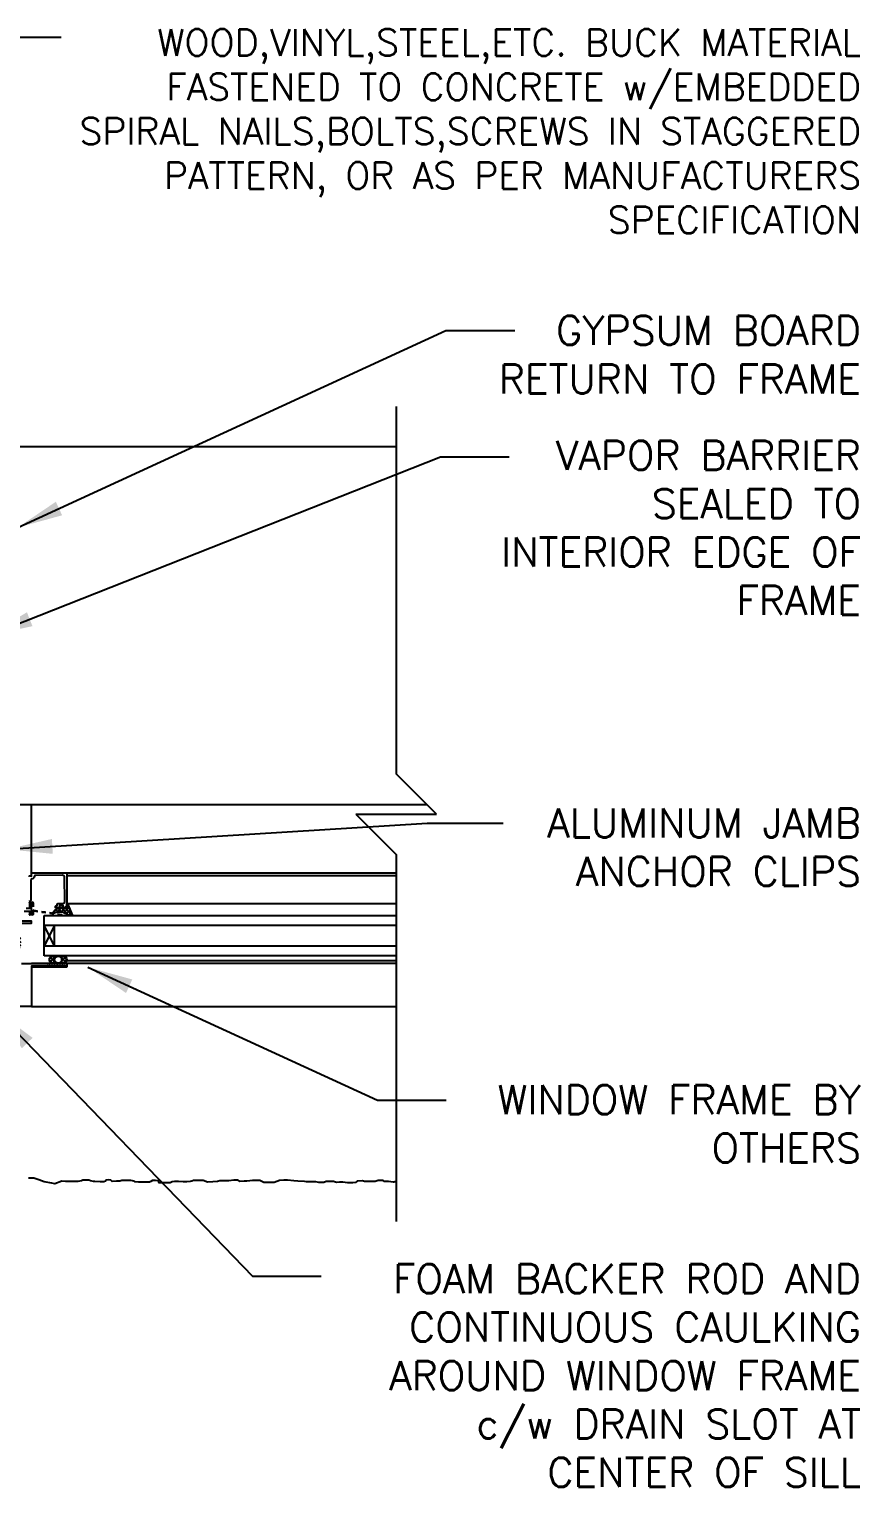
# Model space of a CAD drawing. Header units: inches. Extents: x 2946.6 to 3002.8, y 460.2 to 543.2.
# Drawn here: x 2982.16 to 3002.76, y 507.06 to 543.2 of the extents above; entities that cross this region are included whole.
import ezdxf

# ---------------------------------------------------------------- set-up
doc = ezdxf.new("R2010")
doc.units = ezdxf.units.IN
doc.header["$LTSCALE"] = 0.5
doc.header["$MEASUREMENT"] = 0
doc.linetypes.add('HIDDEN2', pattern=[0.1875, 0.125, -0.0625])
for name, color, linetype in [('HATCH', 12, 'CONTINUOUS'), ('LINE18', 9, 'CONTINUOUS'), ('line25', 2, 'CONTINUOUS'), ('LINE9', 9, 'CONTINUOUS'), ('TEXT', 4, 'CONTINUOUS')]:
    doc.layers.add(name, color=color, linetype=linetype)
doc.styles.add('DIM', font='romans.shx', dxfattribs={"width": 0.7})
doc.styles.get("Standard").update_dxf_attribs({"font": 'romans.shx'})
doc.dimstyles.new('ext_12', dxfattribs={"dimscale": 12, "dimtxt": 0.09375, "dimasz": 0.09375, "dimexe": 0.09375, "dimexo": 0.0625, "dimgap": 0.0625, "dimtad": 1, "dimdec": 1, "dimzin": 3, "dimdsep": 46, "dimlunit": 4, "dimtxsty": 'DIM', "dimcen": 0.09, "dimdle": 0.09375, "dimclrt": 4, "dimadec": 0, "dimazin": 0, "dimtfac": 1, "dimtdec": 1, "dimtmove": 2, "dimatfit": 3, "dimfxl": 0, "dimfrac": 2, "dimtolj": 1, "dimtzin": 0, "dimarcsym": 0})

msp = doc.modelspace()

# ---------------------------------------------------------------- hatches: boundary and pattern name
at = {"layer": 'HATCH'}
h = msp.add_hatch(dxfattribs=at)
h.set_pattern_fill('ANSI37', color=256, scale=0.5, angle=90, style=0)
h.set_pattern_definition([(135, (3503.2142, -2200.414143), (-0.0441941738, -0.0441941738), []), (225, (3503.2142, -2200.414143), (0.0441941738, -0.0441941738), [])])
h.paths.add_polyline_path([(2982.756, 520.229), (2983.003, 520.229, -0.973119), (2983.008, 520.039), (2982.756, 520.039, -1.00028)])
h.paths.add_polyline_path([(2982.879, 520.046, 1), (2982.879, 520.221, 1)], flags=16)
h.paths.add_polyline_path([(2983.097, 521.4), (2983.097, 521.525, -0.392741), (2983.123, 521.505), (2983.234, 521.229), (2983.129, 521.229, 0.314564), (2982.786, 521.283), (2982.759, 521.287), (2982.759, 521.313, -0.149443), (2982.878, 521.416), (2982.879, 521.416, 0.192913), (2982.9, 521.424, -0.089226), (2982.994, 521.438), (2982.997, 521.42, 0.315299), (2983, 521.417)])
h.paths.add_polyline_path([(2981.718, 520.762, 0.772598), (2981.704, 520.787, -0.343149), (2981.692, 520.792), (2981.683, 520.808, -0.131652), (2981.682, 520.812), (2981.682, 520.831, -0.414214), (2981.69, 520.839), (2981.879, 520.839, -0.414214), (2981.887, 520.831), (2981.887, 520.812, -0.131652), (2981.886, 520.808), (2981.876, 520.792, -0.343149), (2981.865, 520.787, 0.772598), (2981.85, 520.762), (2981.958, 520.655), (2981.958, 520.448), (2981.85, 520.341, 0.772598), (2981.865, 520.316, -0.343149), (2981.876, 520.311), (2981.886, 520.295, -0.131652), (2981.887, 520.291), (2981.887, 520.272, -0.414214), (2981.879, 520.264), (2981.69, 520.264, -0.414214), (2981.682, 520.272), (2981.682, 520.291, -0.131652), (2981.683, 520.295), (2981.692, 520.311, -0.343149), (2981.704, 520.316, 0.772598), (2981.718, 520.341), (2981.611, 520.448), (2981.611, 520.655)])
h.paths.add_polyline_path([(2981.899, 520.579), (2981.899, 520.524, -0.323848), (2981.858, 520.467, -0.326502), (2981.71, 520.467, -0.323848), (2981.669, 520.524), (2981.669, 520.579, -0.323848), (2981.71, 520.636, -0.326502), (2981.858, 520.636, -0.323848)], flags=16)

# ---------------------------------------------------------------- linework, layer by layer
for p, q in [((2991.264, 532.849), (2981.878, 532.849)), ((2992.031, 523.974), (2982.222, 523.974)), ((2983.097, 522.288), (2991.264, 522.288)), ((2983.097, 521.525), (2991.264, 521.525)), ((2991.264, 520.104), (2983.093, 520.104)), ((2991.264, 520.039), (2982.222, 520.039))]:
    msp.add_line(p, q, dxfattribs=at)
at = {"layer": 'HATCH', "flags": 128}
for points in [[(2983.097, 522.224), (2991.264, 522.224)], [(2982.222, 518.974), (2991.264, 518.974)]]:
    msp.add_lwpolyline(points, dxfattribs=at)
at = {"layer": 'HATCH'}
for points in [[(2983.097, 521.4), (2983.097, 521.525), (2983.099, 521.525, -0.36397), (2983.123, 521.505), (2983.234, 521.229), (2983.129, 521.229, 0.314564), (2982.786, 521.283), (2982.759, 521.287), (2982.759, 521.313, -0.264552), (2982.994, 521.438), (2982.997, 521.42, 0.315299), (2983, 521.417)], [(2983.008, 520.039), (2982.756, 520.039, -1), (2982.756, 520.229), (2983.003, 520.229, -0.973119)]]:
    msp.add_lwpolyline(points, format="xyb", close=True, dxfattribs=at)
msp.add_lwpolyline([(2991.264, 514.633), (2991.25, 514.63), (2991.204, 514.619), (2991.186, 514.619), (2991.067, 514.63), (2990.973, 514.633), (2990.935, 514.659), (2990.816, 514.655), (2990.737, 514.633), (2990.647, 514.633), (2990.568, 514.637), (2990.474, 514.637), (2990.427, 514.648), (2990.294, 514.644), (2990.251, 514.612), (2990.186, 514.601), (2990.06, 514.601), (2989.992, 514.612), (2989.934, 514.619), (2989.859, 514.619), (2989.779, 514.608), (2989.704, 514.63), (2989.639, 514.63), (2989.527, 514.63), (2989.463, 514.608), (2989.344, 514.608), (2989.268, 514.623), (2989.182, 514.623), (2989.095, 514.623), (2989.04, 514.626), (2988.989, 514.637), (2988.82, 514.641), (2988.719, 514.651), (2988.568, 514.666), (2988.478, 514.666), (2988.37, 514.662), (2988.233, 514.612), (2988.15, 514.608), (2987.981, 514.612), (2987.884, 514.655), (2987.769, 514.662), (2987.697, 514.662), (2987.628, 514.651), (2987.56, 514.644), (2987.491, 514.641), (2987.383, 514.637), (2987.326, 514.669), (2987.236, 514.669), (2987.114, 514.651), (2986.888, 514.651), (2986.834, 514.633), (2986.711, 514.623), (2986.582, 514.619), (2986.477, 514.655), (2986.373, 514.662), (2986.232, 514.655), (2986.196, 514.641), (2986.153, 514.63), (2986.074, 514.626), (2985.977, 514.626), (2985.865, 514.633), (2985.761, 514.633), (2985.707, 514.623), (2985.653, 514.605), (2985.584, 514.601), (2985.498, 514.605), (2985.408, 514.605), (2985.383, 514.605), (2985.368, 514.648), (2985.296, 514.655), (2985.221, 514.655), (2985.181, 514.637), (2985.141, 514.619), (2985.084, 514.615), (2985.026, 514.615), (2984.954, 514.615), (2984.868, 514.619), (2984.785, 514.623), (2984.761, 514.644), (2984.678, 514.655), (2984.606, 514.655), (2984.53, 514.655), (2984.462, 514.655), (2984.43, 514.648), (2984.408, 514.644), (2984.386, 514.641), (2984.329, 514.641), (2984.217, 514.63), (2984.185, 514.666), (2984.134, 514.673), (2984.07, 514.669), (2984.055, 514.644), (2984.016, 514.626), (2983.918, 514.623), (2983.785, 514.633), (2983.753, 514.633), (2983.684, 514.648), (2983.638, 514.666), (2983.49, 514.666), (2983.458, 514.652), (2983.364, 514.637), (2983.191, 514.633), (2983.058, 514.633), (2982.968, 514.641), (2982.799, 514.576), (2982.719, 514.59), (2982.532, 514.626), (2982.403, 514.673), (2982.28, 514.713), (2982.143, 514.72)], dxfattribs=at)
msp.add_circle((2982.879, 520.134), 0.0875, dxfattribs=at)
at = {"layer": 'LINE18'}
for p, q in [((2982.536, 521.229), (2991.264, 521.229)), ((2982.536, 520.229), (2982.536, 521.229)), ((2991.264, 520.229), (2982.536, 520.229)), ((2983.097, 519.945), (2982.222, 519.945)), ((2982.222, 519.945), (2982.222, 518.989)), ((2983.097, 520.039), (2983.097, 519.945))]:
    msp.add_line(p, q, dxfattribs=at)
for points in [[(2982.157, 522.223, 0.36397), (2982.165, 522.214), (2982.21, 522.206, 0.466308), (2982.222, 522.215), (2982.222, 523.974), (2981.597, 523.974)], [(2982.157, 522.197, -0.457705), (2982.174, 522.211), (2982.222, 522.204), (2982.222, 522.288), (2983.097, 522.288), (2983.097, 521.468, -0.267949), (2983.09, 521.455), (2983.026, 521.418, -0.57735), (2983.003, 521.431), (2983.003, 521.478), (2982.909, 521.478), (2982.909, 521.446, -0.414214), (2982.879, 521.416), (2982.825, 521.416, -0.414214), (2982.81, 521.431), (2982.81, 521.451, -0.414214), (2982.825, 521.466), (2982.844, 521.466, 0.414214), (2982.859, 521.481), (2982.859, 521.513, -0.414214), (2982.874, 521.528), (2982.984, 521.528, 0.418403), (2983.046, 521.591), (2983.038, 522.168, 0.413933), (2982.977, 522.227), (2982.306, 522.218, 0.407793), (2982.292, 522.203, -0.413876), (2982.221, 522.134, 0.412234), (2982.206, 522.119), (2982.199, 521.601, -0.339454), (2982.187, 521.587), (2982.153, 521.578)], [(2982.034, 521.338), (2982.172, 521.338), (2982.172, 521.276), (2982.18, 521.276, 0.325505), (2982.208, 521.297), (2982.222, 521.338), (2982.222, 521.51, 0.414214), (2982.207, 521.525), (2982.187, 521.525, 0.414214), (2982.172, 521.51), (2982.172, 521.403), (2982.089, 521.403)], [(2982.157, 521.471, -1), (2982.156, 521.441)]]:
    msp.add_lwpolyline(points, format="xyb", dxfattribs=at)
at = {"layer": 'LINE18', "linetype": 'HIDDEN2'}
msp.add_lwpolyline([(2982.237, 521.273), (2982.237, 521.528, 0.414214), (2982.232, 521.533), (2982.177, 521.533, -1), (2982.177, 521.558), (2982.249, 521.558, -0.414214), (2982.262, 521.546), (2982.262, 521.373, 0.370632), (2982.272, 521.361), (2982.975, 521.254, -0.995096), (2982.972, 521.236), (2982.276, 521.334, 0.455835), (2982.262, 521.322), (2982.262, 521.256, -0.414214), (2982.249, 521.243), (2982.177, 521.243, -1), (2982.177, 521.268), (2982.232, 521.268, 0.414214)], format="xyb", close=True, dxfattribs=at)
at = {"layer": 'LINE18'}
for points in [[(2981.989, 521.04), (2982.222, 521.04), (2982.222, 521.09), (2981.989, 521.09)], [(2981.972, 520.039), (2982.607, 520.039), (2982.627, 520.019), (2982.647, 520.039), (2982.667, 520.019), (2982.687, 520.039), (2982.707, 520.019), (2982.727, 520.039), (2982.747, 520.019), (2982.767, 520.039), (2982.787, 520.019), (2982.807, 520.039), (2982.827, 520.019), (2982.847, 520.039), (2982.867, 520.019), (2982.887, 520.039), (2982.907, 520.019), (2982.927, 520.039), (2982.947, 520.019), (2982.967, 520.039), (2982.987, 520.019), (2983.007, 520.039), (2983.027, 520.019), (2983.047, 520.039), (2983.097, 520.039), (2983.097, 519.974), (2982.222, 519.974), (2982.222, 518.974), (2981.597, 518.974)]]:
    msp.add_lwpolyline(points, dxfattribs=at)
msp.add_lwpolyline([(2982.536, 520.479), (2982.786, 520.479), (2982.786, 520.979), (2982.536, 520.979)], close=True, dxfattribs=at)
at = {"layer": 'line25', "color": 12}
for p, q in [((2991.264, 520.979), (2982.536, 520.979)), ((2982.786, 520.479), (2982.536, 520.979)), ((2982.786, 520.979), (2982.536, 520.479)), ((2982.536, 520.479), (2991.264, 520.479))]:
    msp.add_line(p, q, dxfattribs=at)
at = {"layer": 'LINE9'}
for p, q in [((2991.264, 533.849), (2991.264, 524.741)), ((2992.264, 523.741), (2991.264, 524.741)), ((2990.264, 523.741), (2992.264, 523.741)), ((2990.264, 523.741), (2991.264, 522.741)), ((2991.264, 522.741), (2991.264, 513.643))]:
    msp.add_line(p, q, dxfattribs=at)

# ---------------------------------------------------------------- texts
at = {"layer": 'TEXT', "char_height": 0.72}
for s, insert, width, attachment_point in [('{\\H0.9167x;WOOD,VINYL,STEEL,ETC. BUCK MATERIAL FASTENED TO CONCRETE w/EMBEDDED SPIRAL NAILS,BOLTS,SCREWS IN STAGGERED PATTERN, OR AS PER MANUFACTURERS SPECIFICATION}', (3002.785, 540.674), 21.5323, 6), ('GYPSUM BOARD RETURN TO FRAME', (3002.785, 536.094), 12.27646, 3), ('VAPOR BARRIER SEALED TO INTERIOR EDGE OF FRAME', (3002.785, 533.001), 10.66825, 3), ('ALUMINUM JAMB ANCHOR CLIPS', (3002.785, 523.881), 12.27646, 3), (' WINDOW FRAME BY OTHERS', (3002.785, 517.023), 12.27646, 3), ('FOAM BACKER ROD AND CONTINUOUS CAULKING AROUND WINDOW FRAME c/w DRAIN SLOT AT CENTER OF SILL ', (3002.785, 512.584), 14.78316, 3)]:
    msp.add_mtext(s, dxfattribs=dict(at, insert=insert, width=width, attachment_point=attachment_point))

# ---------------------------------------------------------------- leaders
at = {"layer": 'TEXT'}
for points in [[(2980.868, 530.772), (2980.868, 543.008), (2982.953, 543.008)], [(2981.878, 530.849), (2992.495, 535.733), (2994.199, 535.733)], [(2981.128, 528.161), (2992.357, 532.603), (2994.061, 532.603)], [(2981.613, 522.872), (2992.031, 523.52), (2993.914, 523.52)], [(2983.618, 519.945), (2990.798, 516.647), (2992.503, 516.647)], [(2981.331, 518.877), (2987.699, 512.283), (2989.403, 512.283)]]:
    msp.add_leader(points, dimstyle='ext_12', override={"dimgap": 0.0625, "dimtad": 0}, dxfattribs=at)

doc.saveas('drawing.dxf')
